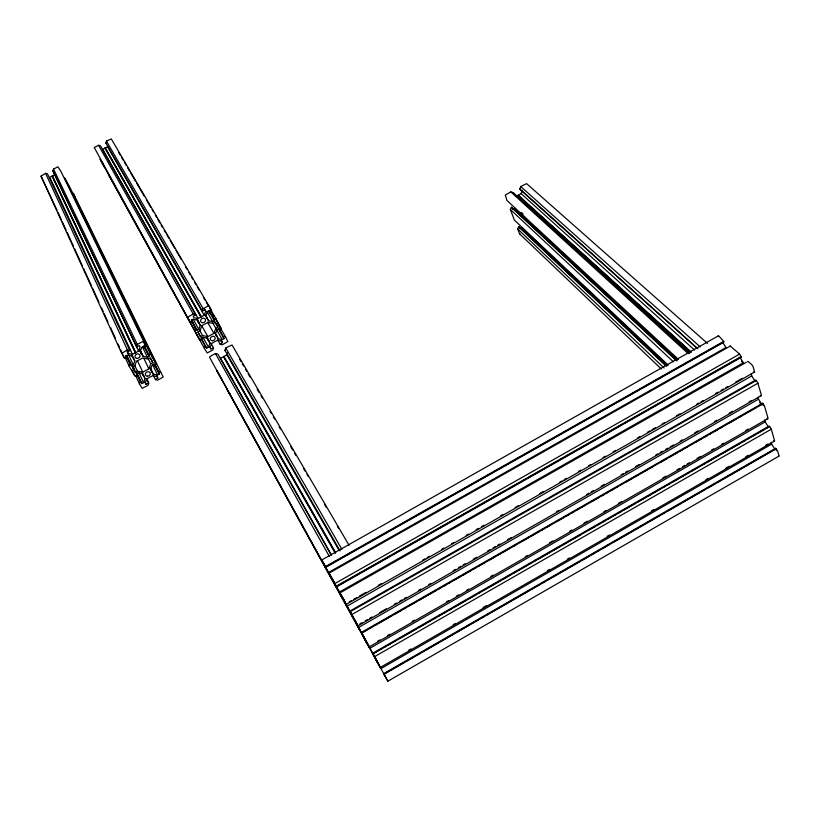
<?xml version="1.0" encoding="UTF-8"?>
<svg xmlns="http://www.w3.org/2000/svg" width="820" height="820" viewBox="0 0 820 820"><rect width="100%" height="100%" fill="white"/><g stroke="black" fill="none" stroke-linecap="round" stroke-linejoin="round"><path stroke-width="1.23" d="M343.99 599.676L343.846 600.373M125.983 355.839L126.669 358.361L124.332 357.909L121.729 353.451L41.031 176.136L45.551 173.307L47.468 173.768L129.888 350.601L127.315 351.995L128.166 353.481L132.44 354.312L135.618 352.825L138.58 350.97L52.91 170.888L53.536 169.084L57.871 166.788L60.639 170.826L145.96 346.142L144.771 348.51L143.541 346.368L141.778 347.332L140.271 351.298L141.511 353.973L143.203 356.403L147.436 357.223L149.199 356.269L145.857 349.381M135.618 352.825L52.347 176.115L54.725 174.65M365.023 639.323L365.433 640.522L364.213 638.165M105.964 143.162L106.456 141.081L111.305 138.918L211.56 310.452L210.709 312.635L209.049 310.626M201.279 317.094L105.185 148.143L107.543 146.677L204.221 315.249L198.132 318.56L193.971 317.688L193.161 316.192L195.713 314.798L193.253 314.009L187.667 317.186L190.117 322.127L192.761 322.393L191.593 320.231L193.356 319.277L197.517 320.148L200.295 325.304L198.758 329.261L197.005 330.214L191.419 320.148M136.345 373.664L137.411 375.99L134.736 375.755L129.119 366.12L130.308 363.762L126.577 355.644M145.96 346.142L143.09 341.458L137.299 344.431L136.653 346.911L139.226 345.517L140.076 347.003L138.58 350.97M130.308 363.762L131.538 365.884L133.301 364.92L134.798 360.984L133.547 358.309L131.846 355.89L127.571 355.06L125.798 356.023L127.049 358.166M146.616 378.655L148.799 383.299L147.989 385.42L142.157 388.321L139.441 383.832L140.62 381.505L136.335 372.218M140.62 381.505L141.839 383.586L143.582 382.632L145.068 378.737L143.849 376.113L142.167 373.725L137.955 372.926L136.192 373.889L137.411 375.99M152.868 362.696L150.111 357.879L148.01 359.027L142.608 357.971L136.489 361.312L134.583 366.345L132.471 367.493L135.269 372.29L137.37 371.142L142.762 372.167L148.85 368.846L150.767 363.844L152.868 362.696L150.644 358.114M154.867 364.838L159.336 374.022L157.583 374.986L153.401 374.186L151.741 371.798L150.521 369.164L152.018 365.248L153.781 364.295L154.98 366.407L156.169 364.059L69.382 186.345L64.657 177.96L150.665 354.383L156.169 364.059M197.005 330.214L195.467 328.266L194.627 330.429L199.926 340.187L202.55 340.443L201.392 338.311L203.135 337.368L207.255 338.209L209.992 343.283L208.454 347.188L206.712 348.131L201.125 338.055M211.56 310.452L208.833 305.706L203.104 308.648L202.427 311.149L204.969 309.765L205.769 311.262L204.221 315.249M218.673 328.728L220.324 330.737L221.174 328.594L215.978 318.795L213.364 318.529L214.502 320.681L212.759 321.635L208.628 320.763L207.029 318.303L205.871 315.597L207.429 311.62L209.182 310.667L210.34 312.83M209.623 346.747L210.873 348.971L213.548 347.905L212.708 350.037L207.245 352.959L204.364 348.356L205.205 346.224L206.712 348.131M213.897 333.351L215.885 328.318L217.966 327.18L215.373 322.311L213.282 323.449L208.013 322.342L201.945 325.653L199.977 330.696L197.886 331.844L200.521 336.702L202.601 335.564L207.87 336.641L213.897 333.351L207.542 322.239M217.454 339.572L220.149 344.297L222.374 344.748L227.878 341.54L225.531 336.794L222.937 336.538L224.065 338.66L222.333 339.603L218.253 338.762L215.537 333.689L217.085 329.753L218.827 328.81L219.965 330.942M225.008 350.488L225.736 347.905L232.029 344.984L349.064 545.29M335.462 552.998L223.778 356.649L226.853 354.711L227.673 352.641M668.023 364.951L514.345 220.067L510.368 209.5L511.393 207.224L677.156 360.728M697.041 348.285L519.798 189.174L520.71 186.519L526.594 183.629L707.486 343.406M690.942 352.364L518.086 195.478L521.059 193.592L522.483 190.445M661.289 368.979L519.542 233.782L517.676 228.923L518.701 226.668L665.819 365.177M754.615 372.024L753.324 367.309A2.48 0.728 58 0 0 751.448 364.346L748.024 361.394L747.245 361.763M366.694 642.46L367.698 644.038M729.585 346.45L730.312 346.04L739.609 354.086L741.403 357.243L336.6 586.864L335.441 584.762M345.886 603.776L346.235 604.391L754.584 372.054M357.52 625.25L357.858 625.875L760.837 395.906L761.452 395.271L757.649 382.52L755.794 379.967L349.853 611.105L355.265 621.088M408.821 650.209L411.045 648.938M453.163 624.748L455.377 623.477M483.093 607.569L486.414 605.652M547.381 570.648L549.595 569.367M567.327 559.189L569.551 557.918M607.23 536.27L609.455 534.999M651.572 510.809L653.786 509.538M705.887 479.618L708.101 478.347M725.833 468.158L729.164 466.252M745.79 456.699L748.004 455.428M765.736 445.25L767.95 443.968M374.555 656.666L771.302 429.178L774.633 440.986L380.357 667.398L362.358 634.413M771.118 442.205L771.681 444.143L380.952 668.597L387.85 681.205L778.867 456.186M384.785 675.639L383.575 673.445L384.867 675.741L383.719 673.609L775.679 448.284L777.657 451.113L778.918 455.387A2.409 0.666 57.3 0 1 778.6 456.166M383.924 674.03L403.922 662.539M406.136 661.258L413.915 656.789M416.14 655.508L419.471 653.591M421.695 652.32L423.909 651.039M426.133 649.768L439.458 642.101M441.683 640.82L453.901 633.798M456.125 632.527L463.894 628.048M466.119 626.777L469.45 624.861M471.674 623.579L473.898 622.308M476.112 621.027L479.444 619.11M481.668 617.839L483.892 616.558M486.106 615.277L489.448 613.37M491.662 612.089L529.433 590.38M531.647 589.098L539.427 584.629M541.651 583.358L544.982 581.441M547.196 580.16L549.42 578.879M551.645 577.608L579.412 561.639M581.636 560.367L589.406 555.899M591.63 554.617L594.961 552.701M597.185 551.429L599.399 550.148M601.624 548.867L609.403 544.398M612.735 542.481L614.949 541.21M617.173 539.929L644.94 523.97M647.164 522.688L654.934 518.219M657.158 516.938L660.489 515.021M662.714 513.75L664.938 512.469M667.152 511.198L680.487 503.531M682.711 502.25L694.929 495.229M697.143 493.958L704.923 489.478M707.137 488.207L714.917 483.738M717.141 482.457L720.472 480.54M722.697 479.269L724.911 477.988M727.135 476.707L770.451 451.81M772.676 450.529L774.9 449.257L771.681 444.143M387.839 681.205L384.067 674.245L776.222 448.776M377.764 641.158L379.978 639.887M387.737 635.449L389.961 634.178M412.132 621.478L414.346 620.207M446.51 601.798L448.724 600.537M456.484 596.089L458.708 594.818M466.467 590.38L468.681 589.108M490.862 576.409L493.076 575.138M525.241 556.729L527.455 555.468M549.625 542.768L552.957 540.862M569.592 531.339L571.806 530.068M584.004 523.088L587.335 521.182M603.961 511.659L606.185 510.388M618.382 503.408L621.703 501.502M662.734 478.019L666.055 476.112M677.146 469.768L679.37 468.497M682.691 466.59L684.905 465.319M687.129 464.058L689.343 462.787M697.102 458.339L700.434 456.432M711.524 450.088L713.738 448.817M721.497 444.378L723.722 443.107M745.892 430.408L748.117 429.137M364.059 637.55L361.394 632.404L762.569 403.245L764.445 405.838L768.104 418.507L369.236 646.867L368.887 646.232M764.599 419.912L765.173 421.9L369.922 648.241L368.262 645.627L369.728 648.241M379.424 665.85L380.921 668.566L372.68 653.243L769.191 426L771.271 429.055M372.926 653.714L381.812 648.62M384.037 647.349L386.251 646.078M388.475 644.807L391.806 642.89M394.03 641.619L396.255 640.348M399.586 638.431L401.81 637.16M404.024 635.889L416.252 628.889M418.466 627.607L426.246 623.159M428.47 621.878L431.802 619.971M434.026 618.7L436.25 617.419M438.464 616.148L441.806 614.241M444.02 612.97L446.244 611.689M449.575 609.783L451.799 608.512M454.024 607.241L466.242 600.23M468.466 598.959L476.235 594.5M478.46 593.229L480.684 591.958M484.015 590.041L486.239 588.77M488.464 587.499L500.682 580.499M502.906 579.217L510.675 574.758M512.9 573.487L516.231 571.581M518.455 570.31L520.679 569.029M522.904 567.758L526.235 565.851M528.459 564.58L530.673 563.299M534.005 561.393L536.229 560.121M538.453 558.851L550.671 551.839M552.895 550.568L560.675 546.11M562.889 544.839L566.23 542.932M568.444 541.651L570.669 540.38M572.893 539.109L580.673 534.65M588.442 530.191L595.115 526.368M597.329 525.097L600.67 523.191M602.884 521.92L605.109 520.638M607.333 519.367L610.664 517.461M612.889 516.19L615.113 514.909M618.444 513.002L620.668 511.731M622.882 510.45L635.111 503.449M637.324 502.178L645.104 497.719M647.328 496.448L650.66 494.542M652.884 493.261L655.098 491.99M657.322 490.719L660.653 488.802M662.878 487.531L665.102 486.26M667.326 484.989L669.54 483.718M672.882 481.801L679.544 477.978M681.768 476.707L685.1 474.8M687.324 473.529L689.538 472.248M691.762 470.977L695.093 469.071M697.318 467.8L699.542 466.518M701.766 465.247L705.097 463.341M707.322 462.06L719.54 455.059M722.871 453.152L729.533 449.329M731.758 448.058L739.537 443.599M741.751 442.328L745.093 440.412M747.307 439.141L749.531 437.87M751.755 436.599L755.087 434.682M757.311 433.411L763.973 429.588M766.198 428.317L768.422 427.046L765.173 421.9M373.028 653.868L769.734 426.502M75.255 197.753L73.349 193.387L71.473 192.936M351.76 614.58L757.936 383.186M359.744 623.979L361.968 622.708M365.31 620.801L367.534 619.53M369.758 618.259L371.983 616.989M379.773 612.55L386.445 608.737M394.235 604.299L396.46 603.028M399.801 601.121L402.025 599.851M404.25 598.579L406.474 597.308M418.712 590.328L420.937 589.057M428.727 584.619L430.951 583.348M453.204 570.648L455.428 569.377M458.769 567.471L460.994 566.2M463.218 564.929L465.442 563.658M473.232 559.22L476.574 557.313M487.695 550.968L489.919 549.697M493.261 547.791L495.485 546.52M497.709 545.249L499.933 543.978M507.723 539.539L511.065 537.633M556.678 511.598L558.902 510.337M586.72 494.46L588.944 493.189M591.169 491.918L593.393 490.647M601.183 486.209L604.524 484.302M621.211 474.78L623.436 473.509M625.66 472.238L627.884 470.967M635.674 466.529L639.016 464.622M655.703 455.1L657.927 453.829M660.151 452.558L662.375 451.287M665.717 449.38L667.941 448.109M670.165 446.849L673.507 444.942M680.18 441.129L682.404 439.858M694.643 432.878L697.984 430.971M714.671 421.449L716.895 420.178M729.134 413.198L732.475 411.291M749.162 401.769L751.386 400.498M358.647 627.423L758.531 399.166L757.936 397.146M361.671 632.948L367.227 629.77M369.451 628.499L371.675 627.228M375.006 625.322L377.231 624.051M379.455 622.79L391.683 615.799M393.907 614.528L401.687 610.09M403.911 608.819L406.125 607.548M409.467 605.642L411.691 604.371M413.905 603.1L416.13 601.829M419.471 599.922L426.133 596.12M428.358 594.848L436.137 590.4M438.362 589.129L440.586 587.858M443.917 585.951L446.141 584.691M448.366 583.42L450.59 582.149M453.921 580.242L460.594 576.429M462.818 575.158L466.149 573.252M468.374 571.991L470.598 570.72M472.822 569.449L475.036 568.178M478.378 566.271L480.602 565M482.826 563.729L485.04 562.458M488.382 560.552L495.044 556.749M497.268 555.478L500.6 553.572M502.824 552.301L505.048 551.03M507.272 549.759L509.497 548.488M512.828 546.591L515.052 545.32M522.832 540.872L529.505 537.059M531.729 535.788L535.06 533.892M537.284 532.621L539.509 531.35M541.733 530.079L543.957 528.808M547.288 526.901L549.513 525.63M557.293 521.192L563.955 517.379M566.179 516.108L569.521 514.202M571.735 512.93L573.959 511.659M576.183 510.388L579.514 508.492M581.739 507.221L583.963 505.95M591.743 501.502L598.415 497.689M600.64 496.428L603.971 494.521M606.195 493.25L608.419 491.979M610.644 490.708L613.975 488.802M616.199 487.531L618.423 486.26M626.203 481.822L632.866 478.009M635.09 476.738L638.431 474.831M640.645 473.56L642.87 472.299M645.094 471.029L648.435 469.122M650.649 467.851L652.874 466.58M660.653 462.131L667.326 458.329M669.55 457.058L672.882 455.151M675.106 453.88L677.33 452.609M679.554 451.338L682.886 449.432M685.11 448.161L687.334 446.9M695.114 442.452L701.776 438.638M704.001 437.367L707.342 435.461M709.566 434.2L711.78 432.929M714.005 431.658L717.346 429.752M719.56 428.481L721.784 427.21M729.564 422.761L736.237 418.958M738.461 417.687L741.793 415.781M744.017 414.51L746.241 413.239M748.465 411.968L751.796 410.061M754.021 408.801L756.245 407.53M759.576 405.623L761.8 404.352L758.531 399.166M763.112 403.727L361.743 633.04L369.226 646.826M339.962 592.911L746.128 362.399M349.228 601.87L351.452 600.609M353.686 599.338L357.028 597.442M359.252 596.171L365.935 592.378M378.184 585.408L381.526 583.512M422.731 560.07L424.955 558.809M427.179 557.538L429.403 556.278M441.652 549.308L443.886 548.037M451.676 543.609L453.911 542.338M466.16 535.378L468.384 534.107M476.174 529.679L478.408 528.408M481.75 526.512L483.974 525.241M500.682 515.739L502.906 514.478M515.155 507.508L518.496 505.612M539.652 493.578L542.994 491.672M559.701 482.17L561.925 480.909M564.15 479.638L566.384 478.378M578.633 471.408L580.857 470.137M588.647 465.709L590.882 464.438M603.13 457.478L605.355 456.207M613.155 451.779L615.379 450.508M637.652 437.839L639.877 436.578M647.677 432.14L649.901 430.879M652.125 429.608L655.467 427.712M662.15 423.909L664.374 422.638M676.623 415.678L679.964 413.772M696.672 404.27L698.896 403.009M701.12 401.738L703.355 400.478M715.604 393.508L717.828 392.237M721.169 390.34L723.394 389.069M725.628 387.809L727.852 386.538M735.642 382.11L742.325 378.307M357.838 625.793L347.116 606.134L751.735 375.929L751.13 373.858M350.202 611.72L756.337 380.449M718.146 336.63A2.398 0.687 58.5 0 1 718.945 336.2L723.742 341.386L325.417 566.62L321.737 559.937L340.689 594.654M325.612 567.009L722.717 342.442L725.936 347.536L328.574 572.432L334.816 583.584L739.609 354.086M325.776 567.276L723.957 342.094L723.742 341.386M329.045 573.17L730.312 346.04M336.241 586.197L741.198 356.515M336.405 586.536L347.526 580.232M349.75 578.971L361.979 572.032M364.203 570.771L390.894 555.632M393.118 554.361L506.555 490.022M508.779 488.761L525.466 479.3M527.691 478.039L622.216 424.422M624.44 423.161L665.594 399.811M667.818 398.551L738.994 358.186M321.747 559.968L718.238 335.913M512.643 209.346L514.396 208.382L677.289 359.539M159.336 374.022L158.506 371.726L160.792 372.167L163.211 377.026L157.737 380.09L155.462 379.66L157.819 377.969L156.702 375.673M157.819 377.969L156.989 376.534L152.807 375.744L149.671 377.21L146.749 379.055L145.263 382.94L146.093 384.385L148.625 382.991L146.442 378.358M210.873 348.971L210.084 347.516L211.621 343.611L214.532 341.776L217.638 340.331L221.718 341.161L222.497 342.616L220.149 344.297M331.106 554.966L217.823 354.004L215.445 353.533L209.879 356.577L209.592 357.305L212.113 361.948L348.346 608.635L347.137 606.41M689.722 353.358L512.93 192.515L510.819 191.931L505.304 194.996L506.975 200.5L678.437 359.396M223.778 356.649L220.488 358.186L331.485 554.966M515.893 196.431L518.086 195.478M129.888 350.601L127.366 349.822L121.729 353.451M149.199 356.269L147.979 354.137L150.665 354.383M195.713 314.798L100.419 145.755L98.533 145.273L94.249 147.538L190.117 322.127M52.347 176.115L49.784 177.263L132.44 354.312M105.185 148.143L102.643 149.281L198.132 318.56M229.979 393.528L229.18 393.374L226.74 388.895L368.036 645.207M520.136 233.854L519.593 233.833M111.079 178.688L108.496 174.701L204.364 348.356M363.127 636.32L366.12 641.137M376.462 660.52L378.348 663.872M753.467 371.972L754.01 372.454M760.283 395.414L760.837 395.906M520.71 186.519L700.208 346.891M519.665 188.825L697.871 348.746M521.059 193.592L694.54 350.048M766.966 418.354L767.51 418.846M518.23 195.15L691.147 351.975M517.779 195.396L690.419 352.118M587.745 260.832L512.93 192.515M589.631 262.543L605.703 277.17M607.599 278.892L624.614 294.38M626.5 296.102L688.902 352.887M510.819 191.931L688.257 353.656M773.496 440.791L774.039 441.293M521.284 212.359L523.16 214.102M511.393 207.224L676.51 360.79M510.368 209.5L673.497 361.897M377.702 662.724L379.291 665.532M667.757 365.669L521.674 227.796L519.931 228.749L519.07 226.463M518.701 226.668L666.311 366.294M517.676 228.923L664.077 367.995M379.988 666.978L367.493 643.987M740.101 357.551L743.391 362.747L339.429 592.071L342.842 598.282M751.735 375.929L755.035 381.156M741.628 361.292L742.817 363.178M759.73 402.374L760.919 404.27M367.79 644.325L367.924 644.561M330.388 575.753L330.819 576.521L329.978 574.974M344.83 601.982L345.671 603.54M118.562 152.274L120.499 155.585M121.79 157.788L123.082 159.992M124.373 162.196L126.311 165.507M127.602 167.71L129.529 171.021M130.821 173.225L135.341 180.943M136.632 183.157L144.371 196.39M146.309 199.701L150.818 207.419M152.11 209.623L153.401 211.826M155.339 215.137L156.63 217.341M157.922 219.545L159.859 222.855M161.15 225.059L162.432 227.263M164.369 230.574L165.66 232.777M166.952 234.981L168.889 238.292M170.181 240.496L174.691 248.214M175.982 250.428L181.148 259.243M185.658 266.971L186.95 269.175M188.887 272.476L190.178 274.69M191.47 276.893L192.761 279.097M194.688 282.408L195.98 284.612M197.272 286.815L199.209 290.126M203.729 297.844L205.02 300.048M206.302 302.252L208.239 305.563M209.53 307.766L215.978 318.795M239.707 359.365L241.008 361.569M242.3 363.783L243.591 365.986M245.528 369.308L246.82 371.521M248.111 373.725L250.059 377.046M257.172 389.203L259.11 392.513M261.047 395.834L262.338 398.038M270.098 411.302L271.389 413.516M273.337 416.827L274.628 419.04M279.148 426.779L280.44 428.983M290.792 446.674L292.73 449.985M294.667 453.306L295.958 455.51M303.718 468.773L305.009 470.987M306.957 474.298L308.248 476.512M324.412 504.146L326.35 507.457M337.338 526.245L338.629 528.459M210.207 309.816L211.498 312.03M212.79 314.234L214.082 316.438M215.373 318.652L221.174 328.594M217.792 323.541L225.531 336.794M209.879 311.702L213.733 318.324M208.721 310.729L214.502 320.681M214.758 321.665L217.966 327.18M218.807 328.605L223.306 336.333M208.382 311.016L209.828 313.332M218.274 328.697L224.065 338.66M206.988 311.672L212.759 321.635M212.687 322.793L215.885 328.318M216.562 329.63L222.333 339.603M204.498 309.058L205.769 311.262M106.456 141.081L203.104 308.648M225.736 347.905L341.909 549.349M221.215 340.413L222.497 342.616M205.246 314.685L207.357 318.375M205.451 315.228L208.628 320.763M205.123 314.993L207.029 318.303M215.086 333.104L216.992 336.415M105.821 142.895L202.427 311.149M215.076 333.228L218.253 338.762M224.834 350.171L340.085 550.886M215.404 334.14L216.675 336.354M226.853 354.711L339.193 550.599M41.051 176.197L57.031 210.258M105.278 147.887L201.402 316.786M223.901 356.321L335.626 552.618M104.909 148.071L200.951 317.032M223.429 356.577L335.052 552.936M52.91 170.888L136.653 346.911M201.587 325.489L207.87 336.641M210.883 343.16L213.548 347.905M197.261 319.277L199.137 322.608M196.933 319.205L200.295 325.304M206.968 337.286L208.844 340.628M197.845 321.45L199.096 323.685M197.907 321.655L199.157 323.88M206.65 337.225L208.721 340.935M206.865 337.707L209.992 343.283M98.533 145.273L193.253 314.009M215.445 353.533L329.353 556.452M368.897 646.877L366.806 643.085M199.496 329.988L202.601 335.564M193.151 319.205L198.758 329.261M202.837 337.122L208.454 347.188M364.398 638.503L364.172 637.714L364.51 638.729M367.811 644.776L367.616 644.048M191.521 320.159L192.761 322.393M191.501 320.251L195.836 328.072M198.04 332.233L200.521 336.702M201.3 338.199L202.55 340.443M191.757 321.563L195.467 328.266M201.484 339.511L205.205 346.224M333.894 582.179L334.334 582.969L333.791 581.964M341.735 596.273L341.294 595.494L341.807 596.447M353.266 617.614L352.846 616.804L353.317 617.665M356.351 623.251L356.833 624.112L356.413 623.323M355.921 622.995L358.279 627.382M344.738 601.829L343.795 600.004M356.259 623.097L355.398 621.427M199.926 340.187L100.071 159.193L104.652 167.628M364.07 637.499L366.683 642.162M383.719 673.609L384.067 674.245M373.51 655.2L372.341 653.079L374.504 657.005M333.514 581.503L331.095 577.014L333.607 581.616M342.401 597.319L342.586 597.821L341.991 596.806L342.35 597.38M356.146 622.821L353.604 618.178M367.114 643.136L365.505 640.133M376.585 660.582L375.909 659.362L377.015 661.443M358.022 626.818L368.077 645.197M365.997 641.609L367.452 643.7M367.206 643.669L366.407 641.773M366.694 642.88L366.212 642.019M340.884 594.715L343.201 599.02M342.616 597.718L344.543 601.47L343.365 599.246M354.814 620.391L356.044 622.636M334.509 583.327L341.007 595.002M362.512 634.506L357.899 626.306M365.884 640.82L366.663 642.634M377.22 661.74L378.512 664.118M365.792 641.035L364.818 639.272L365.371 639.948M342.442 597.616L346.183 604.289M366.786 642.47L367.319 643.833M354.722 620.289L353.533 618.106M365.74 640.625L364.961 639.579M365.659 640.851L365.915 641.476M329.619 574.482L332.254 579.34M222.189 380.511L216.746 370.486L359.652 629.514L346.491 605.252M349.853 611.105L351.093 613.38M361.394 632.404L362.604 634.629M372.68 653.243L373.858 655.416M334.355 582.969L336.6 586.864M343.57 599.851L347.116 606.134M373.428 654.852L374.873 657.517M375.088 657.917L377.518 662.478M338.926 591.404L341.058 595.279M358.576 627.843L359.734 630.037M344.851 601.982L345.292 602.803M73.349 193.387L160.792 372.167M155.154 364.859L158.506 371.726M154.232 363.906L158.137 371.931M153.863 364.101L154.98 366.407M144.463 345.917L148.348 353.933M144.033 346.019L147.979 354.137M143.654 346.214L144.771 348.51M152.582 364.633L157.583 374.986M142.444 346.88L147.436 357.223M147.989 358.104L150.767 363.844M150.644 368.436L153.401 374.186M150.203 368.026L152.069 371.87M150.634 369.492L151.741 371.798M153.073 374.74L155.462 379.66M139.902 349.505L143.203 356.403M53.536 169.084L137.299 344.431M139.646 349.422L141.85 354.045M139.974 350.202L141.635 353.666M143.9 358.473L148.85 368.846M139.861 350.509L141.511 353.973M52.439 175.859L135.741 352.518M52.07 176.054L135.279 352.764M137.34 360.595L142.762 372.167M142.362 372.957L145.068 378.737M142.116 372.957L143.736 376.421M145.017 382.069L146.093 384.385M132.102 355.203L134.798 360.984M131.805 355.142L133.434 358.627M138.734 372.188L143.582 382.632M134.685 365.351L137.37 371.142M45.551 173.307L127.366 349.822M127.1 351.165L128.166 353.481M128.484 354.486L133.301 364.92M137.001 373.131L141.839 383.586M136.51 373.582L140.251 381.7M133.66 367.852L134.736 370.179M133.516 368.088L135.126 371.562M132.594 366.499L135.269 372.29M129.263 360.513L131.405 365.166M126.731 355.429L131.538 365.884M135.7 375.693L139.441 383.832M126.208 355.849L129.929 363.967M132.071 369.943L134.736 375.755M125.603 356.044L126.669 358.361M125.398 357.991L129.119 366.12M58.097 212.585L61.274 219.565M62.33 221.882L66.041 230.02M67.096 232.347L73.462 246.297M74.517 248.624L82.471 266.069M83.527 268.396L91.481 285.832M92.537 288.158L98.892 302.108M101.547 307.92L103.135 311.405M104.191 313.732L107.902 321.87M110.556 327.682L115.323 338.147M117.977 343.959L119.566 347.454M120.622 349.771L124.332 357.909M762.569 403.245L763.276 405.674M775.679 448.284L776.355 450.6M375.242 658.152L375.601 658.839L375.263 658.183M379.076 665.174L378.717 664.548L379.137 665.286M326.032 567.829L324.648 565.236L326.032 567.829M147.436 376.175A2.562 2.142 -25.6 0 0 150.111 372.854A2.562 2.142 -25.6 0 0 145.847 372.833A2.562 2.142 -25.6 0 0 147.436 376.175M137.012 358.391A2.583 2.173 -25.2 0 0 139.923 355.173A2.583 2.173 -25.2 0 0 135.659 354.875A2.583 2.173 -25.2 0 0 137.012 358.391M212.513 340.72A2.542 2.132 -29.6 0 0 214.983 337.276A2.542 2.132 -29.6 0 0 210.771 337.461A2.542 2.132 -29.6 0 0 212.513 340.72M202.847 322.721A2.562 2.163 -29.4 0 0 205.328 319.236A2.562 2.163 -29.4 0 0 201.074 319.41A2.562 2.163 -29.4 0 0 202.847 322.721"/></g></svg>
